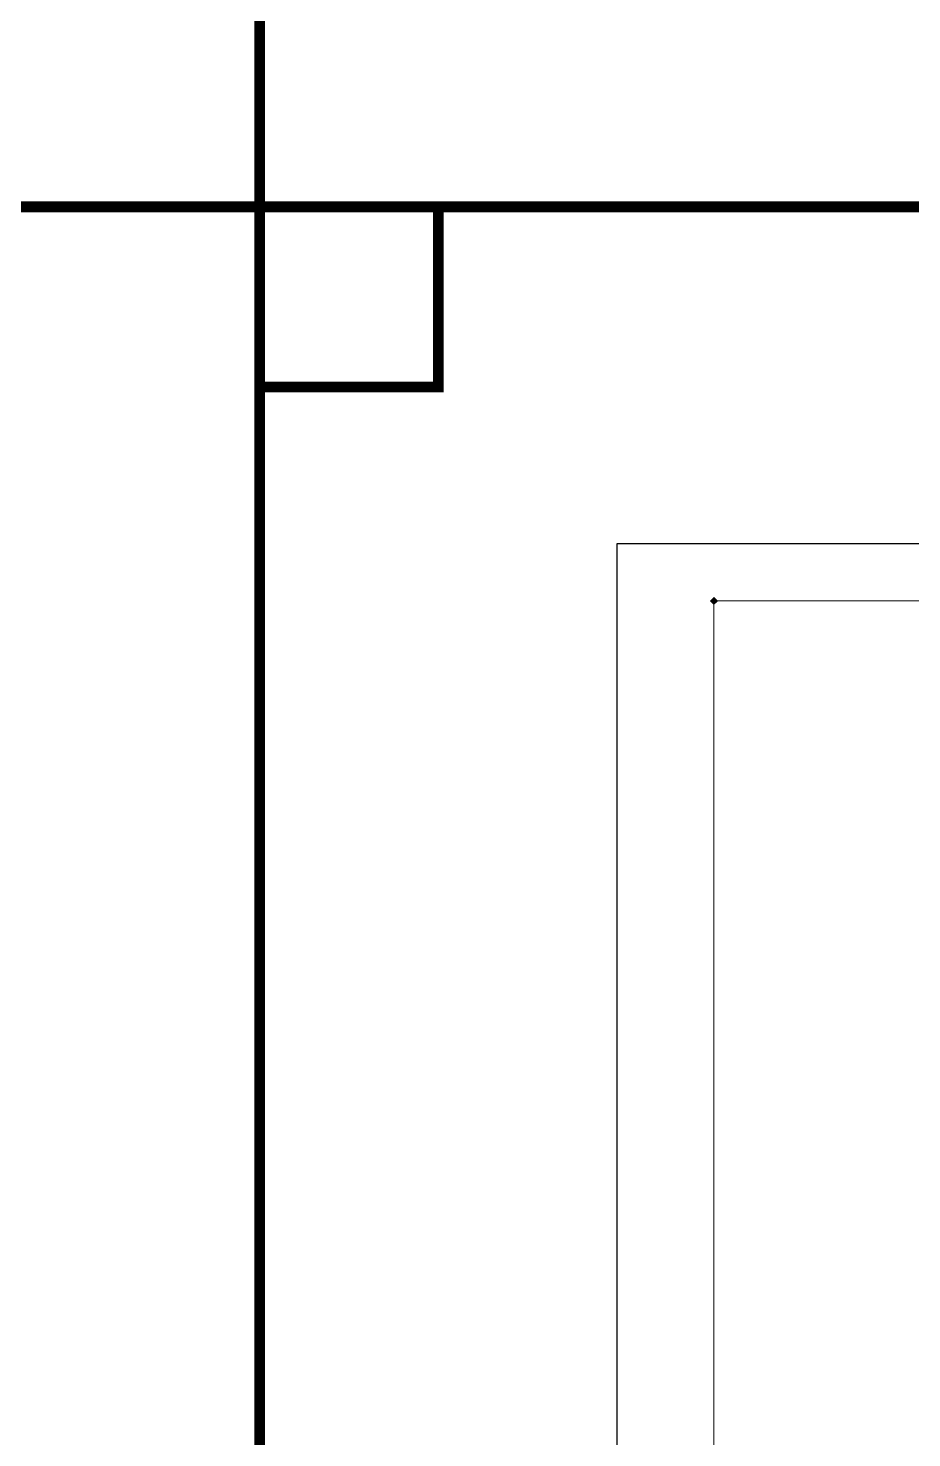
# Model space of a CAD drawing. Header units: millimetres. Extents: x 512 to 764439, y -71 to 559481.
# Drawn here: x 526170 to 536208, y 272261 to 288275 of the extents above; entities that cross this region are included whole.
import ezdxf

# ---------------------------------------------------------------- set-up
doc = ezdxf.new("R2010")
doc.units = ezdxf.units.MM
doc.header["$LTSCALE"] = 50

# ---------------------------------------------------------------- blocks, each defined once
blk = doc.blocks.new('1204design form 23ver')
at = {"lineweight": 30}
h = blk.add_hatch(color=256, dxfattribs=at)
h.dxf.hatch_style = 1
h.paths.add_polyline_path([(68547, 10538), (68491, 10481), (68547, 10425), (68604, 10481)])
blk.add_lwpolyline([(67187, -12479), (100787, -12479), (100787, 11281), (67187, 11281)], close=True)
at = {"lineweight": 20}
blk.add_lwpolyline([(68547, 10481), (99427, 10481), (99427, -11679), (68547, -11679)], close=True, dxfattribs=at)

msp = doc.modelspace()

# ---------------------------------------------------------------- linework, layer by layer
at = {"color": 32, "true_color": 0xcd6928}
msp.add_lwpolyline([(528800.05055705, 318917.9043703, 121.766461, 121.766461, 0), (528800.05055705, 228206.94135412, 121.766461, 121.766461, 0)], format="xyseb", dxfattribs=at)
at = {"color": 32, "true_color": 0xcd6928, "const_width": 121.76646086}
for points in [[(453482.33485129, 286245.58748108), (604117.7662628, 286245.58748108)], [(530829.49157135, 286228.38100308), (530829.49157135, 284198.93998879), (528800.05055705, 284198.93998879)]]:
    msp.add_lwpolyline(points, dxfattribs=at)

# ---------------------------------------------------------------- block references
at = {"xscale": 0.8125005846066201, "yscale": 0.8125005846066201, "zscale": 0.8125005846066201}
msp.add_blockref('1204design form 23ver', (478266.49224181, 273252.02004976), dxfattribs=at)

doc.saveas('drawing.dxf')
